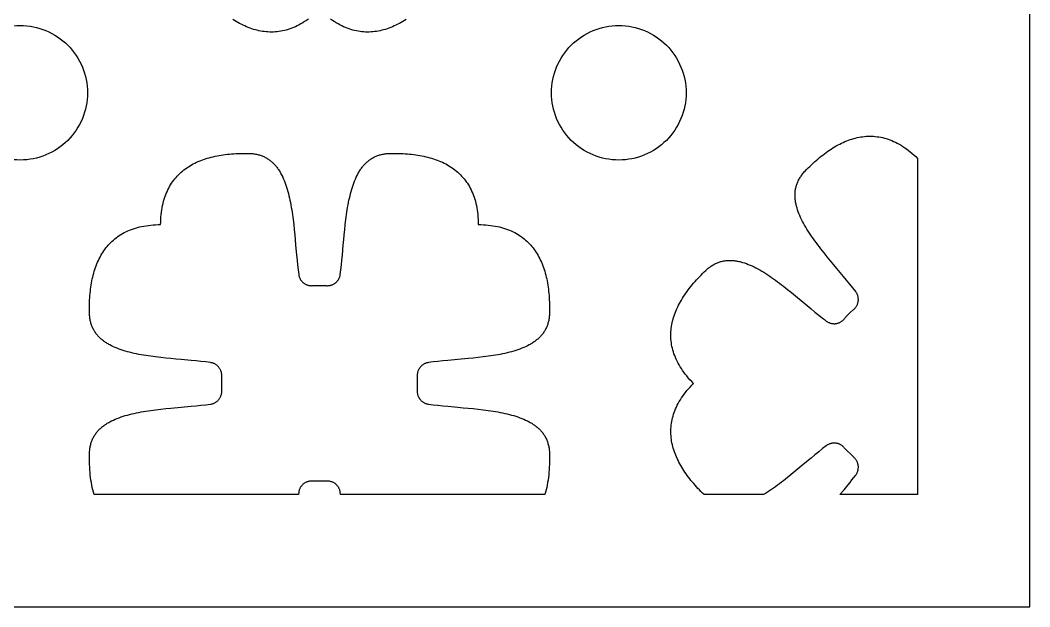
# Model space of a CAD drawing. Extents: x -1268 to 1319, y -900 to 956.
# Drawn here: x -179.1 to 270.9, y -900 to -638.5 of the extents above; entities that cross this region are included whole.
import ezdxf

# ---------------------------------------------------------------- set-up
doc = ezdxf.new("R2010")
doc.units = 0
doc.layers.add('LAYER_1', color=7, linetype='CONTINUOUS')

msp = doc.modelspace()

# ---------------------------------------------------------------- linework, layer by layer
at = {"layer": 'LAYER_1'}
for points in [[(-629.08, -900), (270.92, -900), (270.92, 900), (-629.08, 900)], [(170.75, -705.8), (171.44, -705.08), (172.15, -704.36), (172.85, -703.66), (173.56, -702.98), (174.28, -702.3), (175, -701.64), (175.72, -701), (176.45, -700.37), (177.18, -699.76), (177.91, -699.16), (178.65, -698.58), (179.39, -698.01), (180.13, -697.46), (180.88, -696.93), (181.63, -696.41), (182.38, -695.91), (183.14, -695.43), (183.9, -694.97), (184.67, -694.53), (185.43, -694.11), (186.2, -693.7), (186.97, -693.32), (187.75, -692.96), (188.52, -692.61), (189.3, -692.29), (190.08, -691.99), (190.87, -691.71), (191.66, -691.46), (192.45, -691.23), (193.24, -691.01), (194.03, -690.83), (194.83, -690.66), (195.62, -690.52), (196.42, -690.41), (197.22, -690.32), (198.03, -690.25), (198.83, -690.21), (199.64, -690.2), (200.44, -690.21), (201.25, -690.25), (202.06, -690.31), (202.88, -690.41), (203.69, -690.53), (204.5, -690.68), (205.32, -690.85), (206.13, -691.06), (206.95, -691.29), (207.77, -691.56), (208.59, -691.85), (209.41, -692.17), (210.23, -692.53), (211.05, -692.92), (211.87, -693.33), (212.69, -693.78), (213.51, -694.26), (214.34, -694.78), (215.16, -695.32), (215.98, -695.9), (216.81, -696.51), (217.63, -697.16), (218.45, -697.84), (219.28, -698.56), (220.1, -699.31), (220.92, -700.09), (220.92, -779.68), (220.92, -821.11), (220.92, -850), (186.27, -850), (188.11, -847.79), (189.91, -845.6), (190.79, -844.51), (191.66, -843.43), (192.5, -842.35), (193.33, -841.29), (193.5, -841.05), (193.65, -840.81), (193.8, -840.57), (193.92, -840.32), (194.04, -840.07), (194.14, -839.81), (194.23, -839.55), (194.31, -839.29), (194.38, -839.02), (194.43, -838.76), (194.47, -838.49), (194.49, -838.22), (194.51, -837.95), (194.51, -837.68), (194.5, -837.41), (194.48, -837.14), (194.44, -836.87), (194.39, -836.61), (194.33, -836.35), (194.26, -836.08), (194.17, -835.83), (194.08, -835.57), (193.97, -835.33), (193.85, -835.08), (193.71, -834.84), (193.57, -834.61), (193.41, -834.38), (193.24, -834.16), (193.06, -833.94), (192.87, -833.74), (192.66, -833.54), (192.45, -833.35), (188.17, -829.06), (187.97, -828.85), (187.78, -828.64), (187.57, -828.45), (187.35, -828.27), (187.13, -828.1), (186.9, -827.94), (186.67, -827.8), (186.43, -827.67), (186.19, -827.54), (185.94, -827.44), (185.68, -827.34), (185.43, -827.25), (185.17, -827.18), (184.9, -827.12), (184.64, -827.07), (184.37, -827.04), (184.1, -827.01), (183.83, -827), (183.56, -827), (183.29, -827.02), (183.02, -827.04), (182.75, -827.08), (182.49, -827.13), (182.22, -827.2), (181.96, -827.28), (181.7, -827.37), (181.44, -827.47), (181.19, -827.59), (180.94, -827.72), (180.7, -827.86), (180.46, -828.01), (180.22, -828.18), (178.54, -829.49), (176.85, -830.84), (175.13, -832.24), (173.41, -833.66), (169.92, -836.57), (168.16, -838.04), (166.39, -839.5), (164.62, -840.95), (162.85, -842.38), (161.07, -843.78), (160.18, -844.46), (159.29, -845.13), (158.4, -845.8), (157.52, -846.44), (156.63, -847.08), (155.74, -847.7), (154.86, -848.3), (153.98, -848.89), (153.09, -849.45), (152.21, -850), (125.74, -850), (125.04, -849.31), (124.35, -848.61), (123.67, -847.91), (123.01, -847.2), (122.36, -846.49), (121.72, -845.78), (121.1, -845.06), (120.49, -844.34), (119.9, -843.62), (119.33, -842.89), (118.77, -842.16), (118.22, -841.43), (117.69, -840.69), (117.18, -839.95), (116.69, -839.21), (116.22, -838.46), (115.76, -837.71), (115.32, -836.96), (114.9, -836.2), (114.5, -835.45), (114.12, -834.69), (113.75, -833.92), (113.41, -833.16), (113.09, -832.39), (112.79, -831.62), (112.51, -830.84), (112.25, -830.07), (112.01, -829.29), (111.8, -828.51), (111.61, -827.73), (111.44, -826.94), (111.29, -826.16), (111.17, -825.37), (111.07, -824.58), (111, -823.79), (110.95, -822.99), (110.92, -822.2), (110.93, -821.4), (110.95, -820.61), (111, -819.81), (111.08, -819.01), (111.19, -818.2), (111.32, -817.4), (111.48, -816.6), (111.67, -815.79), (111.89, -814.99), (112.13, -814.18), (112.41, -813.37), (112.71, -812.56), (113.04, -811.75), (113.41, -810.95), (113.8, -810.13), (114.22, -809.32), (114.68, -808.51), (115.16, -807.7), (115.68, -806.89), (116.23, -806.08), (116.81, -805.27), (117.43, -804.45), (118.08, -803.64), (118.76, -802.83), (119.47, -802.02), (120.22, -801.21), (121.01, -800.39), (120.21, -799.57), (119.45, -798.74), (118.72, -797.92), (118.03, -797.09), (117.37, -796.26), (116.75, -795.44), (116.16, -794.61), (115.61, -793.79), (115.09, -792.96), (114.6, -792.14), (114.14, -791.31), (113.72, -790.49), (113.32, -789.66), (112.96, -788.84), (112.63, -788.02), (112.33, -787.19), (112.06, -786.37), (111.82, -785.55), (111.61, -784.73), (111.43, -783.91), (111.27, -783.1), (111.15, -782.28), (111.05, -781.46), (110.98, -780.65), (110.94, -779.84), (110.92, -779.03), (110.93, -778.22), (110.97, -777.41), (111.03, -776.6), (111.12, -775.8), (111.23, -775), (111.37, -774.2), (111.53, -773.4), (111.72, -772.6), (111.92, -771.81), (112.16, -771.02), (112.41, -770.23), (112.69, -769.44), (112.99, -768.65), (113.31, -767.87), (113.65, -767.09), (114.01, -766.31), (114.4, -765.54), (114.8, -764.77), (115.22, -764), (115.66, -763.23), (116.13, -762.47), (116.61, -761.71), (117.11, -760.95), (117.62, -760.2), (118.16, -759.45), (118.71, -758.7), (119.27, -757.96), (119.86, -757.21), (120.46, -756.48), (121.08, -755.75), (121.71, -755.02), (122.35, -754.29), (123.01, -753.57), (123.69, -752.85), (124.38, -752.14), (125.08, -751.43), (125.8, -750.72), (126.53, -750.02), (126.88, -749.7), (127.23, -749.38), (127.59, -749.08), (127.95, -748.79), (128.31, -748.52), (128.67, -748.26), (129.04, -748.01), (129.41, -747.78), (129.78, -747.55), (130.15, -747.34), (130.52, -747.15), (130.9, -746.96), (131.27, -746.79), (131.65, -746.63), (132.03, -746.48), (132.41, -746.34), (132.8, -746.21), (133.18, -746.1), (133.57, -745.99), (133.96, -745.9), (134.35, -745.82), (134.74, -745.75), (135.14, -745.69), (135.53, -745.64), (135.93, -745.61), (136.33, -745.58), (136.73, -745.56), (137.13, -745.55), (137.53, -745.55), (137.94, -745.57), (138.34, -745.59), (138.75, -745.62), (139.16, -745.66), (139.57, -745.71), (139.98, -745.77), (140.39, -745.84), (140.81, -745.92), (141.22, -746), (141.64, -746.1), (142.06, -746.2), (142.48, -746.31), (142.89, -746.43), (143.74, -746.7), (144.58, -746.99), (145.43, -747.32), (146.29, -747.67), (147.14, -748.05), (148.01, -748.46), (148.87, -748.9), (149.74, -749.35), (150.6, -749.84), (151.48, -750.34), (152.35, -750.87), (153.23, -751.42), (154.1, -751.98), (154.98, -752.57), (155.86, -753.17), (156.74, -753.79), (157.63, -754.42), (158.51, -755.07), (159.39, -755.73), (160.28, -756.4), (161.16, -757.08), (162.93, -758.48), (164.7, -759.9), (166.46, -761.34), (169.97, -764.26), (173.44, -767.15), (175.16, -768.57), (176.86, -769.96), (178.55, -771.31), (179.39, -771.96), (180.22, -772.61), (180.46, -772.77), (180.7, -772.93), (180.94, -773.07), (181.19, -773.2), (181.44, -773.32), (181.7, -773.42), (181.96, -773.51), (182.22, -773.59), (182.49, -773.65), (182.75, -773.71), (183.02, -773.74), (183.29, -773.77), (183.56, -773.79), (183.83, -773.79), (184.1, -773.78), (184.37, -773.75), (184.64, -773.72), (184.9, -773.67), (185.17, -773.61), (185.43, -773.53), (185.68, -773.45), (185.94, -773.35), (186.19, -773.24), (186.43, -773.12), (186.67, -772.99), (186.9, -772.84), (187.13, -772.69), (187.35, -772.52), (187.57, -772.34), (187.78, -772.15), (187.97, -771.94), (188.17, -771.73), (188.33, -771.54), (189.58, -770.17), (190.89, -768.86), (192.26, -767.6), (192.45, -767.44), (192.66, -767.25), (192.87, -767.05), (193.06, -766.84), (193.24, -766.63), (193.41, -766.41), (193.57, -766.18), (193.71, -765.95), (193.85, -765.71), (193.97, -765.46), (194.08, -765.21), (194.17, -764.96), (194.26, -764.7), (194.33, -764.44), (194.39, -764.18), (194.44, -763.91), (194.48, -763.65), (194.5, -763.38), (194.51, -763.11), (194.51, -762.84), (194.49, -762.57), (194.47, -762.3), (194.43, -762.03), (194.38, -761.76), (194.31, -761.5), (194.23, -761.24), (194.14, -760.98), (194.04, -760.72), (193.92, -760.47), (193.8, -760.22), (193.65, -759.97), (193.5, -759.73), (193.33, -759.5), (192.03, -757.83), (190.68, -756.14), (189.29, -754.43), (187.88, -752.72), (184.98, -749.24), (183.52, -747.49), (182.07, -745.74), (180.62, -743.97), (179.2, -742.21), (177.81, -740.44), (177.13, -739.56), (176.45, -738.67), (175.79, -737.79), (175.15, -736.9), (174.51, -736.02), (173.89, -735.14), (173.29, -734.26), (172.71, -733.38), (172.14, -732.5), (171.59, -731.63), (171.07, -730.75), (170.56, -729.88), (170.08, -729.01), (169.62, -728.15), (169.18, -727.28), (168.77, -726.42), (168.39, -725.56), (168.04, -724.71), (167.71, -723.86), (167.42, -723.01), (167.16, -722.17), (167.04, -721.75), (166.92, -721.33), (166.82, -720.92), (166.73, -720.5), (166.64, -720.09), (166.56, -719.67), (166.49, -719.26), (166.43, -718.85), (166.38, -718.44), (166.34, -718.03), (166.31, -717.62), (166.29, -717.22), (166.28, -716.81), (166.28, -716.41), (166.28, -716.01), (166.3, -715.61), (166.33, -715.21), (166.37, -714.81), (166.41, -714.41), (166.47, -714.02), (166.54, -713.63), (166.63, -713.24), (166.72, -712.85), (166.82, -712.46), (166.94, -712.07), (167.06, -711.69), (167.2, -711.31), (167.35, -710.93), (167.51, -710.55), (167.68, -710.17), (167.87, -709.8), (168.07, -709.42), (168.28, -709.05), (168.5, -708.68), (168.73, -708.32), (168.98, -707.95), (169.24, -707.59), (169.52, -707.23), (169.8, -706.87), (170.1, -706.51), (170.42, -706.15)], [(-116.47, -729.6), (-116.45, -728.46), (-116.41, -727.33), (-116.33, -726.24), (-116.24, -725.16), (-116.12, -724.12), (-115.97, -723.09), (-115.81, -722.09), (-115.61, -721.12), (-115.4, -720.16), (-115.16, -719.23), (-114.9, -718.33), (-114.62, -717.44), (-114.31, -716.58), (-113.99, -715.74), (-113.64, -714.93), (-113.27, -714.13), (-112.88, -713.36), (-112.47, -712.61), (-112.04, -711.88), (-111.59, -711.18), (-111.12, -710.49), (-110.63, -709.82), (-110.13, -709.18), (-109.6, -708.55), (-109.05, -707.95), (-108.49, -707.37), (-107.91, -706.8), (-107.32, -706.26), (-106.7, -705.73), (-106.07, -705.22), (-105.42, -704.74), (-104.76, -704.27), (-104.08, -703.82), (-103.39, -703.38), (-102.68, -702.97), (-101.95, -702.57), (-101.21, -702.19), (-100.46, -701.83), (-99.7, -701.49), (-98.92, -701.16), (-98.12, -700.85), (-97.32, -700.56), (-96.5, -700.28), (-95.67, -700.02), (-94.82, -699.78), (-93.97, -699.55), (-93.1, -699.34), (-92.22, -699.14), (-91.34, -698.96), (-90.44, -698.79), (-89.53, -698.63), (-88.61, -698.5), (-87.69, -698.37), (-86.75, -698.26), (-85.8, -698.17), (-84.85, -698.08), (-83.89, -698.01), (-82.92, -697.96), (-81.94, -697.92), (-80.96, -697.89), (-79.96, -697.87), (-78.97, -697.86), (-77.96, -697.87), (-76.95, -697.89), (-76.47, -697.91), (-76, -697.94), (-75.53, -697.98), (-75.07, -698.03), (-74.62, -698.09), (-74.18, -698.16), (-73.75, -698.24), (-73.32, -698.34), (-72.9, -698.44), (-72.49, -698.56), (-72.09, -698.68), (-71.69, -698.81), (-71.3, -698.96), (-70.92, -699.11), (-70.55, -699.28), (-70.18, -699.45), (-69.82, -699.63), (-69.47, -699.82), (-69.12, -700.02), (-68.78, -700.23), (-68.44, -700.45), (-68.12, -700.68), (-67.8, -700.92), (-67.48, -701.16), (-67.18, -701.42), (-66.87, -701.68), (-66.58, -701.95), (-66.29, -702.23), (-66.01, -702.51), (-65.73, -702.81), (-65.46, -703.11), (-65.19, -703.42), (-64.93, -703.74), (-64.68, -704.07), (-64.43, -704.4), (-64.18, -704.74), (-63.95, -705.09), (-63.71, -705.44), (-63.49, -705.8), (-63.26, -706.17), (-63.05, -706.54), (-62.84, -706.93), (-62.43, -707.71), (-62.04, -708.51), (-61.67, -709.35), (-61.31, -710.2), (-60.98, -711.08), (-60.66, -711.97), (-60.35, -712.89), (-60.07, -713.83), (-59.79, -714.79), (-59.53, -715.76), (-59.29, -716.75), (-59.06, -717.76), (-58.84, -718.78), (-58.63, -719.81), (-58.43, -720.86), (-58.25, -721.92), (-58.07, -722.99), (-57.9, -724.08), (-57.74, -725.17), (-57.59, -726.27), (-57.45, -727.38), (-57.18, -729.61), (-56.94, -731.87), (-56.72, -734.13), (-56.3, -738.67), (-55.89, -743.17), (-55.68, -745.39), (-55.45, -747.58), (-55.21, -749.73), (-55.08, -750.78), (-54.95, -751.83), (-54.9, -752.11), (-54.84, -752.39), (-54.77, -752.67), (-54.69, -752.93), (-54.59, -753.19), (-54.48, -753.45), (-54.36, -753.7), (-54.23, -753.94), (-54.09, -754.17), (-53.94, -754.4), (-53.77, -754.61), (-53.6, -754.82), (-53.42, -755.02), (-53.23, -755.22), (-53.03, -755.4), (-52.83, -755.57), (-52.61, -755.74), (-52.39, -755.89), (-52.16, -756.03), (-51.93, -756.16), (-51.68, -756.29), (-51.44, -756.4), (-51.18, -756.5), (-50.92, -756.58), (-50.66, -756.66), (-50.39, -756.72), (-50.12, -756.77), (-49.84, -756.81), (-49.57, -756.83), (-49.28, -756.84), (-49, -756.84), (-48.71, -756.82), (-48.46, -756.8), (-46.61, -756.72), (-44.75, -756.72), (-42.9, -756.8), (-42.65, -756.82), (-42.36, -756.84), (-42.08, -756.84), (-41.8, -756.83), (-41.52, -756.81), (-41.24, -756.77), (-40.97, -756.72), (-40.7, -756.66), (-40.44, -756.58), (-40.18, -756.5), (-39.93, -756.4), (-39.68, -756.29), (-39.44, -756.16), (-39.2, -756.03), (-38.97, -755.89), (-38.75, -755.74), (-38.54, -755.57), (-38.33, -755.4), (-38.13, -755.22), (-37.94, -755.02), (-37.76, -754.82), (-37.59, -754.61), (-37.43, -754.4), (-37.27, -754.17), (-37.13, -753.94), (-37, -753.7), (-36.88, -753.45), (-36.77, -753.19), (-36.68, -752.93), (-36.59, -752.67), (-36.52, -752.39), (-36.46, -752.11), (-36.41, -751.83), (-36.15, -749.73), (-35.91, -747.58), (-35.69, -745.39), (-35.47, -743.17), (-35.06, -738.67), (-34.86, -736.4), (-34.65, -734.13), (-34.42, -731.87), (-34.18, -729.61), (-33.91, -727.38), (-33.77, -726.27), (-33.62, -725.17), (-33.46, -724.08), (-33.29, -722.99), (-33.12, -721.92), (-32.93, -720.86), (-32.73, -719.81), (-32.53, -718.78), (-32.31, -717.76), (-32.07, -716.75), (-31.83, -715.76), (-31.57, -714.79), (-31.3, -713.83), (-31.01, -712.89), (-30.71, -711.97), (-30.39, -711.08), (-30.05, -710.2), (-29.7, -709.35), (-29.32, -708.51), (-28.93, -707.71), (-28.53, -706.93), (-28.31, -706.54), (-28.1, -706.17), (-27.87, -705.8), (-27.65, -705.44), (-27.41, -705.09), (-27.18, -704.74), (-26.93, -704.4), (-26.69, -704.07), (-26.43, -703.74), (-26.17, -703.42), (-25.91, -703.11), (-25.63, -702.81), (-25.36, -702.51), (-25.07, -702.23), (-24.78, -701.95), (-24.49, -701.68), (-24.19, -701.42), (-23.88, -701.16), (-23.56, -700.92), (-23.24, -700.68), (-22.92, -700.45), (-22.58, -700.23), (-22.24, -700.02), (-21.9, -699.82), (-21.54, -699.63), (-21.18, -699.45), (-20.81, -699.28), (-20.44, -699.11), (-20.06, -698.96), (-19.67, -698.81), (-19.27, -698.68), (-18.87, -698.56), (-18.46, -698.44), (-18.04, -698.34), (-17.61, -698.24), (-17.18, -698.16), (-16.74, -698.09), (-16.29, -698.03), (-15.83, -697.98), (-15.37, -697.94), (-14.89, -697.91), (-14.41, -697.89), (-13.4, -697.87), (-12.4, -697.86), (-11.4, -697.87), (-10.41, -697.89), (-9.42, -697.92), (-8.44, -697.96), (-7.47, -698.01), (-6.51, -698.08), (-5.56, -698.17), (-4.61, -698.26), (-3.68, -698.37), (-2.75, -698.5), (-1.83, -698.63), (-0.92, -698.79), (-0.02, -698.96), (0.86, -699.14), (1.74, -699.34), (2.61, -699.55), (3.46, -699.78), (4.3, -700.02), (5.14, -700.28), (5.95, -700.56), (6.76, -700.85), (7.55, -701.16), (8.33, -701.49), (9.1, -701.83), (9.85, -702.19), (10.59, -702.57), (11.32, -702.97), (12.03, -703.38), (12.72, -703.82), (13.4, -704.27), (14.06, -704.74), (14.71, -705.22), (15.34, -705.73), (15.95, -706.26), (16.55, -706.8), (17.13, -707.37), (17.69, -707.95), (18.24, -708.55), (18.76, -709.18), (19.27, -709.82), (19.76, -710.49), (20.23, -711.18), (20.68, -711.88), (21.11, -712.61), (21.52, -713.36), (21.91, -714.13), (22.28, -714.93), (22.63, -715.74), (22.95, -716.58), (23.26, -717.44), (23.54, -718.33), (23.8, -719.23), (24.04, -720.16), (24.25, -721.12), (24.44, -722.09), (24.61, -723.09), (24.76, -724.12), (24.88, -725.16), (24.97, -726.24), (25.04, -727.33), (25.09, -728.46), (25.11, -729.6), (26.26, -729.62), (27.38, -729.67), (28.48, -729.74), (29.55, -729.84), (30.6, -729.96), (31.62, -730.1), (32.62, -730.27), (33.6, -730.46), (34.55, -730.67), (35.48, -730.91), (36.39, -731.17), (37.27, -731.46), (38.13, -731.76), (38.97, -732.09), (39.78, -732.44), (40.58, -732.8), (41.35, -733.19), (42.1, -733.6), (42.83, -734.03), (43.54, -734.48), (44.22, -734.95), (44.89, -735.44), (45.53, -735.95), (46.16, -736.48), (46.76, -737.02), (47.35, -737.58), (47.91, -738.16), (48.46, -738.76), (48.98, -739.37), (49.49, -740), (49.98, -740.65), (50.45, -741.31), (50.9, -741.99), (51.33, -742.69), (51.74, -743.4), (52.14, -744.12), (52.52, -744.86), (52.88, -745.61), (53.22, -746.38), (53.55, -747.16), (53.86, -747.95), (54.15, -748.76), (54.43, -749.58), (54.69, -750.41), (54.94, -751.25), (55.16, -752.11), (55.38, -752.97), (55.58, -753.85), (55.76, -754.74), (55.93, -755.64), (56.08, -756.54), (56.22, -757.46), (56.34, -758.39), (56.45, -759.33), (56.55, -760.27), (56.63, -761.23), (56.7, -762.19), (56.76, -763.16), (56.8, -764.13), (56.83, -765.12), (56.85, -766.11), (56.85, -767.11), (56.84, -768.11), (56.82, -769.12), (56.81, -769.61), (56.78, -770.08), (56.74, -770.54), (56.69, -771), (56.62, -771.45), (56.55, -771.89), (56.47, -772.33), (56.38, -772.75), (56.27, -773.17), (56.16, -773.58), (56.03, -773.98), (55.9, -774.38), (55.76, -774.77), (55.6, -775.15), (55.44, -775.53), (55.27, -775.89), (55.08, -776.26), (54.89, -776.61), (54.69, -776.96), (54.48, -777.3), (54.26, -777.63), (54.03, -777.96), (53.8, -778.28), (53.55, -778.59), (53.3, -778.9), (53.03, -779.2), (52.76, -779.5), (52.49, -779.79), (52.2, -780.07), (51.9, -780.35), (51.6, -780.62), (51.29, -780.88), (50.97, -781.14), (50.65, -781.4), (50.31, -781.65), (49.97, -781.89), (49.63, -782.13), (49.27, -782.36), (48.91, -782.59), (48.54, -782.81), (48.17, -783.03), (47.79, -783.24), (47.01, -783.65), (46.2, -784.04), (45.37, -784.41), (44.51, -784.76), (43.64, -785.1), (42.74, -785.42), (41.82, -785.72), (40.88, -786.01), (39.93, -786.28), (38.95, -786.54), (37.96, -786.79), (36.96, -787.02), (35.94, -787.24), (34.9, -787.45), (33.85, -787.64), (32.79, -787.83), (31.72, -788.01), (30.64, -788.17), (29.55, -788.33), (28.45, -788.48), (27.34, -788.62), (25.1, -788.89), (22.85, -789.13), (20.58, -789.36), (16.04, -789.78), (11.54, -790.19), (9.32, -790.4), (7.13, -790.62), (4.99, -790.86), (3.93, -790.99), (2.88, -791.13), (2.6, -791.17), (2.32, -791.23), (2.05, -791.3), (1.78, -791.39), (1.52, -791.49), (1.26, -791.59), (1.02, -791.71), (0.78, -791.85), (0.54, -791.99), (0.32, -792.14), (0.1, -792.3), (-0.11, -792.47), (-0.31, -792.65), (-0.5, -792.84), (-0.68, -793.04), (-0.86, -793.25), (-1.02, -793.46), (-1.18, -793.69), (-1.32, -793.91), (-1.45, -794.15), (-1.57, -794.39), (-1.68, -794.64), (-1.78, -794.89), (-1.87, -795.15), (-1.94, -795.41), (-2.01, -795.68), (-2.06, -795.95), (-2.1, -796.23), (-2.12, -796.51), (-2.13, -796.79), (-2.13, -797.08), (-2.11, -797.36), (-2.11, -803.42), (-2.13, -803.71), (-2.13, -804), (-2.12, -804.28), (-2.1, -804.56), (-2.06, -804.83), (-2.01, -805.11), (-1.94, -805.37), (-1.87, -805.64), (-1.78, -805.9), (-1.68, -806.15), (-1.57, -806.4), (-1.45, -806.64), (-1.32, -806.87), (-1.18, -807.1), (-1.02, -807.32), (-0.86, -807.54), (-0.68, -807.75), (-0.5, -807.94), (-0.31, -808.13), (-0.11, -808.31), (0.1, -808.49), (0.32, -808.65), (0.54, -808.8), (0.78, -808.94), (1.02, -809.07), (1.26, -809.19), (1.52, -809.3), (1.78, -809.4), (2.05, -809.48), (2.32, -809.56), (2.6, -809.61), (2.88, -809.66), (4.99, -809.92), (7.13, -810.17), (9.32, -810.39), (11.54, -810.6), (16.04, -811.01), (18.31, -811.22), (20.58, -811.43), (22.85, -811.65), (25.1, -811.9), (27.34, -812.16), (28.45, -812.31), (29.55, -812.46), (30.64, -812.62), (31.72, -812.78), (32.79, -812.96), (33.85, -813.14), (34.9, -813.34), (35.94, -813.55), (36.96, -813.77), (37.96, -814), (38.95, -814.25), (39.93, -814.51), (40.88, -814.78), (41.82, -815.07), (42.74, -815.37), (43.64, -815.69), (44.51, -816.03), (45.37, -816.38), (46.2, -816.75), (47.01, -817.14), (47.79, -817.55), (48.17, -817.76), (48.54, -817.98), (48.91, -818.2), (49.27, -818.43), (49.63, -818.66), (49.97, -818.9), (50.31, -819.14), (50.65, -819.39), (50.97, -819.64), (51.29, -819.9), (51.6, -820.17), (51.9, -820.44), (52.2, -820.72), (52.49, -821), (52.76, -821.29), (53.03, -821.59), (53.3, -821.89), (53.55, -822.2), (53.8, -822.51), (54.03, -822.83), (54.26, -823.16), (54.48, -823.49), (54.69, -823.83), (54.89, -824.18), (55.08, -824.53), (55.27, -824.89), (55.44, -825.26), (55.6, -825.64), (55.76, -826.02), (55.9, -826.41), (56.03, -826.8), (56.16, -827.21), (56.27, -827.62), (56.38, -828.04), (56.47, -828.46), (56.55, -828.9), (56.62, -829.34), (56.69, -829.79), (56.74, -830.24), (56.78, -830.71), (56.81, -831.18), (56.82, -831.66), (56.85, -832.9), (56.85, -834.12), (56.84, -835.34), (56.8, -836.54), (56.75, -837.74), (56.68, -838.92), (56.59, -840.09), (56.47, -841.25), (56.34, -842.4), (56.19, -843.53), (56.01, -844.64), (55.82, -845.75), (55.6, -846.84), (55.35, -847.91), (55.09, -848.96), (54.8, -850), (-36.28, -850), (-36.41, -848.96), (-36.46, -848.67), (-36.52, -848.4), (-36.59, -848.12), (-36.68, -847.86), (-36.77, -847.59), (-36.88, -847.34), (-37, -847.09), (-37.13, -846.85), (-37.27, -846.62), (-37.43, -846.39), (-37.59, -846.17), (-37.76, -845.97), (-37.94, -845.76), (-38.13, -845.57), (-38.33, -845.39), (-38.54, -845.22), (-38.75, -845.05), (-38.97, -844.9), (-39.2, -844.76), (-39.44, -844.62), (-39.68, -844.5), (-39.93, -844.39), (-40.18, -844.29), (-40.44, -844.21), (-40.7, -844.13), (-40.97, -844.07), (-41.24, -844.02), (-41.52, -843.98), (-41.8, -843.96), (-42.08, -843.95), (-42.36, -843.95), (-42.65, -843.97), (-48.71, -843.97), (-49, -843.95), (-49.28, -843.95), (-49.57, -843.96), (-49.84, -843.98), (-50.12, -844.02), (-50.39, -844.07), (-50.66, -844.13), (-50.92, -844.21), (-51.18, -844.29), (-51.44, -844.39), (-51.68, -844.5), (-51.93, -844.62), (-52.16, -844.76), (-52.39, -844.9), (-52.61, -845.05), (-52.83, -845.22), (-53.03, -845.39), (-53.23, -845.57), (-53.42, -845.76), (-53.6, -845.97), (-53.77, -846.17), (-53.94, -846.39), (-54.09, -846.62), (-54.23, -846.85), (-54.36, -847.09), (-54.48, -847.34), (-54.59, -847.59), (-54.69, -847.86), (-54.77, -848.12), (-54.84, -848.4), (-54.9, -848.67), (-54.95, -848.96), (-55.08, -850), (-146.16, -850), (-146.45, -848.96), (-146.72, -847.91), (-146.96, -846.84), (-147.18, -845.75), (-147.37, -844.64), (-147.55, -843.53), (-147.7, -842.4), (-147.84, -841.25), (-147.95, -840.09), (-148.04, -838.92), (-148.11, -837.74), (-148.16, -836.54), (-148.2, -835.34), (-148.21, -834.12), (-148.21, -832.9), (-148.18, -831.66), (-148.17, -831.18), (-148.14, -830.71), (-148.1, -830.24), (-148.05, -829.79), (-147.99, -829.34), (-147.91, -828.9), (-147.83, -828.46), (-147.74, -828.04), (-147.63, -827.62), (-147.52, -827.21), (-147.4, -826.8), (-147.26, -826.41), (-147.12, -826.02), (-146.96, -825.64), (-146.8, -825.26), (-146.63, -824.89), (-146.44, -824.53), (-146.25, -824.18), (-146.05, -823.83), (-145.84, -823.49), (-145.62, -823.16), (-145.39, -822.83), (-145.16, -822.51), (-144.91, -822.2), (-144.66, -821.89), (-144.4, -821.59), (-144.13, -821.29), (-143.85, -821), (-143.56, -820.72), (-143.27, -820.44), (-142.96, -820.17), (-142.65, -819.9), (-142.33, -819.64), (-142.01, -819.39), (-141.68, -819.14), (-141.34, -818.9), (-140.99, -818.66), (-140.63, -818.43), (-140.27, -818.2), (-139.91, -817.98), (-139.53, -817.76), (-139.15, -817.55), (-138.37, -817.14), (-137.56, -816.75), (-136.73, -816.38), (-135.88, -816.03), (-135, -815.69), (-134.1, -815.37), (-133.18, -815.07), (-132.25, -814.78), (-131.29, -814.51), (-130.32, -814.25), (-129.33, -814), (-128.32, -813.77), (-127.3, -813.55), (-126.26, -813.34), (-125.21, -813.14), (-124.15, -812.96), (-123.08, -812.78), (-122, -812.62), (-120.91, -812.46), (-119.81, -812.31), (-118.7, -812.16), (-116.46, -811.9), (-114.21, -811.65), (-111.94, -811.43), (-107.4, -811.01), (-102.9, -810.6), (-100.68, -810.39), (-98.5, -810.17), (-96.35, -809.92), (-95.29, -809.8), (-94.25, -809.66), (-93.96, -809.61), (-93.68, -809.56), (-93.41, -809.48), (-93.14, -809.4), (-92.88, -809.3), (-92.63, -809.19), (-92.38, -809.07), (-92.14, -808.94), (-91.9, -808.8), (-91.68, -808.65), (-91.46, -808.49), (-91.25, -808.31), (-91.05, -808.13), (-90.86, -807.94), (-90.68, -807.75), (-90.5, -807.54), (-90.34, -807.32), (-90.19, -807.1), (-90.04, -806.87), (-89.91, -806.64), (-89.79, -806.4), (-89.68, -806.15), (-89.58, -805.9), (-89.49, -805.64), (-89.42, -805.37), (-89.35, -805.11), (-89.3, -804.83), (-89.27, -804.56), (-89.24, -804.28), (-89.23, -804), (-89.24, -803.71), (-89.25, -803.42), (-89.25, -797.36), (-89.24, -797.08), (-89.23, -796.79), (-89.24, -796.51), (-89.27, -796.23), (-89.3, -795.95), (-89.35, -795.68), (-89.42, -795.41), (-89.49, -795.15), (-89.58, -794.89), (-89.68, -794.64), (-89.79, -794.39), (-89.91, -794.15), (-90.04, -793.91), (-90.19, -793.69), (-90.34, -793.46), (-90.5, -793.25), (-90.68, -793.04), (-90.86, -792.84), (-91.05, -792.65), (-91.25, -792.47), (-91.46, -792.3), (-91.68, -792.14), (-91.9, -791.99), (-92.14, -791.85), (-92.38, -791.71), (-92.63, -791.59), (-92.88, -791.49), (-93.14, -791.39), (-93.41, -791.3), (-93.68, -791.23), (-93.96, -791.17), (-94.25, -791.13), (-96.35, -790.86), (-98.5, -790.62), (-100.68, -790.4), (-102.9, -790.19), (-107.4, -789.78), (-109.67, -789.57), (-111.94, -789.36), (-114.21, -789.13), (-116.46, -788.89), (-118.7, -788.62), (-119.81, -788.48), (-120.91, -788.33), (-122, -788.17), (-123.08, -788.01), (-124.15, -787.83), (-125.21, -787.64), (-126.26, -787.45), (-127.3, -787.24), (-128.32, -787.02), (-129.33, -786.79), (-130.32, -786.54), (-131.29, -786.28), (-132.25, -786.01), (-133.18, -785.72), (-134.1, -785.42), (-135, -785.1), (-135.88, -784.76), (-136.73, -784.41), (-137.56, -784.04), (-138.37, -783.65), (-139.15, -783.24), (-139.53, -783.03), (-139.91, -782.81), (-140.27, -782.59), (-140.63, -782.36), (-140.99, -782.13), (-141.34, -781.89), (-141.68, -781.65), (-142.01, -781.4), (-142.33, -781.14), (-142.65, -780.88), (-142.96, -780.62), (-143.27, -780.35), (-143.56, -780.07), (-143.85, -779.79), (-144.13, -779.5), (-144.4, -779.2), (-144.66, -778.9), (-144.91, -778.59), (-145.16, -778.28), (-145.39, -777.96), (-145.62, -777.63), (-145.84, -777.3), (-146.05, -776.96), (-146.25, -776.61), (-146.44, -776.26), (-146.63, -775.89), (-146.8, -775.53), (-146.96, -775.15), (-147.12, -774.77), (-147.26, -774.38), (-147.4, -773.98), (-147.52, -773.58), (-147.63, -773.17), (-147.74, -772.75), (-147.83, -772.33), (-147.91, -771.89), (-147.99, -771.45), (-148.05, -771), (-148.1, -770.54), (-148.14, -770.08), (-148.17, -769.61), (-148.18, -769.12), (-148.2, -768.11), (-148.21, -767.11), (-148.21, -766.11), (-148.19, -765.12), (-148.16, -764.13), (-148.12, -763.16), (-148.06, -762.19), (-147.99, -761.23), (-147.91, -760.27), (-147.81, -759.33), (-147.7, -758.39), (-147.58, -757.46), (-147.44, -756.54), (-147.29, -755.64), (-147.12, -754.74), (-146.94, -753.85), (-146.74, -752.97), (-146.53, -752.11), (-146.3, -751.25), (-146.05, -750.41), (-145.79, -749.58), (-145.51, -748.76), (-145.22, -747.95), (-144.91, -747.16), (-144.59, -746.38), (-144.24, -745.61), (-143.88, -744.86), (-143.5, -744.12), (-143.11, -743.4), (-142.69, -742.69), (-142.26, -741.99), (-141.81, -741.31), (-141.34, -740.65), (-140.85, -740), (-140.35, -739.37), (-139.82, -738.76), (-139.27, -738.16), (-138.71, -737.58), (-138.13, -737.02), (-137.52, -736.48), (-136.9, -735.95), (-136.25, -735.44), (-135.59, -734.95), (-134.9, -734.48), (-134.19, -734.03), (-133.46, -733.6), (-132.71, -733.19), (-131.94, -732.8), (-131.15, -732.44), (-130.33, -732.09), (-129.49, -731.76), (-128.63, -731.46), (-127.75, -731.17), (-126.84, -730.91), (-125.91, -730.67), (-124.96, -730.46), (-123.98, -730.27), (-122.98, -730.1), (-121.96, -729.96), (-120.91, -729.84), (-119.84, -729.74), (-118.74, -729.67), (-117.62, -729.62)]]:
    msp.add_lwpolyline(points, close=True, dxfattribs=at)
for points in [[(-50.64, -637.96), (-51.46, -638.55), (-52.29, -639.11), (-53.11, -639.63), (-53.94, -640.12), (-54.76, -640.57), (-55.59, -641), (-56.41, -641.39), (-57.24, -641.75), (-58.06, -642.08), (-58.88, -642.38), (-59.7, -642.65), (-60.52, -642.89), (-61.34, -643.11), (-62.16, -643.29), (-62.98, -643.44), (-63.8, -643.57), (-64.61, -643.66), (-65.42, -643.73), (-66.24, -643.78), (-67.05, -643.79), (-67.86, -643.78), (-68.66, -643.74), (-69.47, -643.68), (-70.28, -643.59), (-71.08, -643.48), (-71.88, -643.34), (-72.68, -643.18), (-73.47, -643), (-74.27, -642.79), (-75.06, -642.56), (-75.85, -642.3), (-76.64, -642.03), (-77.42, -641.73), (-78.21, -641.41), (-78.99, -641.06), (-79.76, -640.7), (-80.54, -640.32), (-81.31, -639.91), (-82.08, -639.49), (-82.84, -639.05), (-83.61, -638.59), (-84.37, -638.11)], [(-6.99, -638.11), (-7.75, -638.59), (-8.52, -639.05), (-9.28, -639.49), (-10.05, -639.91), (-10.82, -640.32), (-11.6, -640.7), (-12.38, -641.06), (-13.16, -641.41), (-13.94, -641.73), (-14.72, -642.03), (-15.51, -642.3), (-16.3, -642.56), (-17.09, -642.79), (-17.89, -643), (-18.69, -643.18), (-19.48, -643.34), (-20.28, -643.48), (-21.09, -643.59), (-21.89, -643.68), (-22.7, -643.74), (-23.5, -643.78), (-24.31, -643.79), (-25.12, -643.78), (-25.94, -643.73), (-26.75, -643.66), (-27.57, -643.57), (-28.38, -643.44), (-29.2, -643.29), (-30.02, -643.11), (-30.84, -642.89), (-31.66, -642.65), (-32.48, -642.38), (-33.3, -642.08), (-34.12, -641.75), (-34.95, -641.39), (-35.77, -641), (-36.6, -640.57), (-37.42, -640.12), (-38.25, -639.63), (-39.07, -639.11), (-39.9, -638.55), (-40.73, -637.96)]]:
    msp.add_lwpolyline(points, dxfattribs=at)
for points in [[(-179.08, -640.83, -0.414214), (-149.08, -670.83, -0.414214), (-179.08, -700.83, -0.414214), (-209.08, -670.83, -0.414214)], [(87.72, -640.83, -0.414214), (117.72, -670.83, -0.414214), (87.72, -700.83, -0.414214), (57.72, -670.83, -0.414214)]]:
    msp.add_lwpolyline(points, format="xyb", close=True, dxfattribs=at)

doc.saveas('drawing.dxf')
